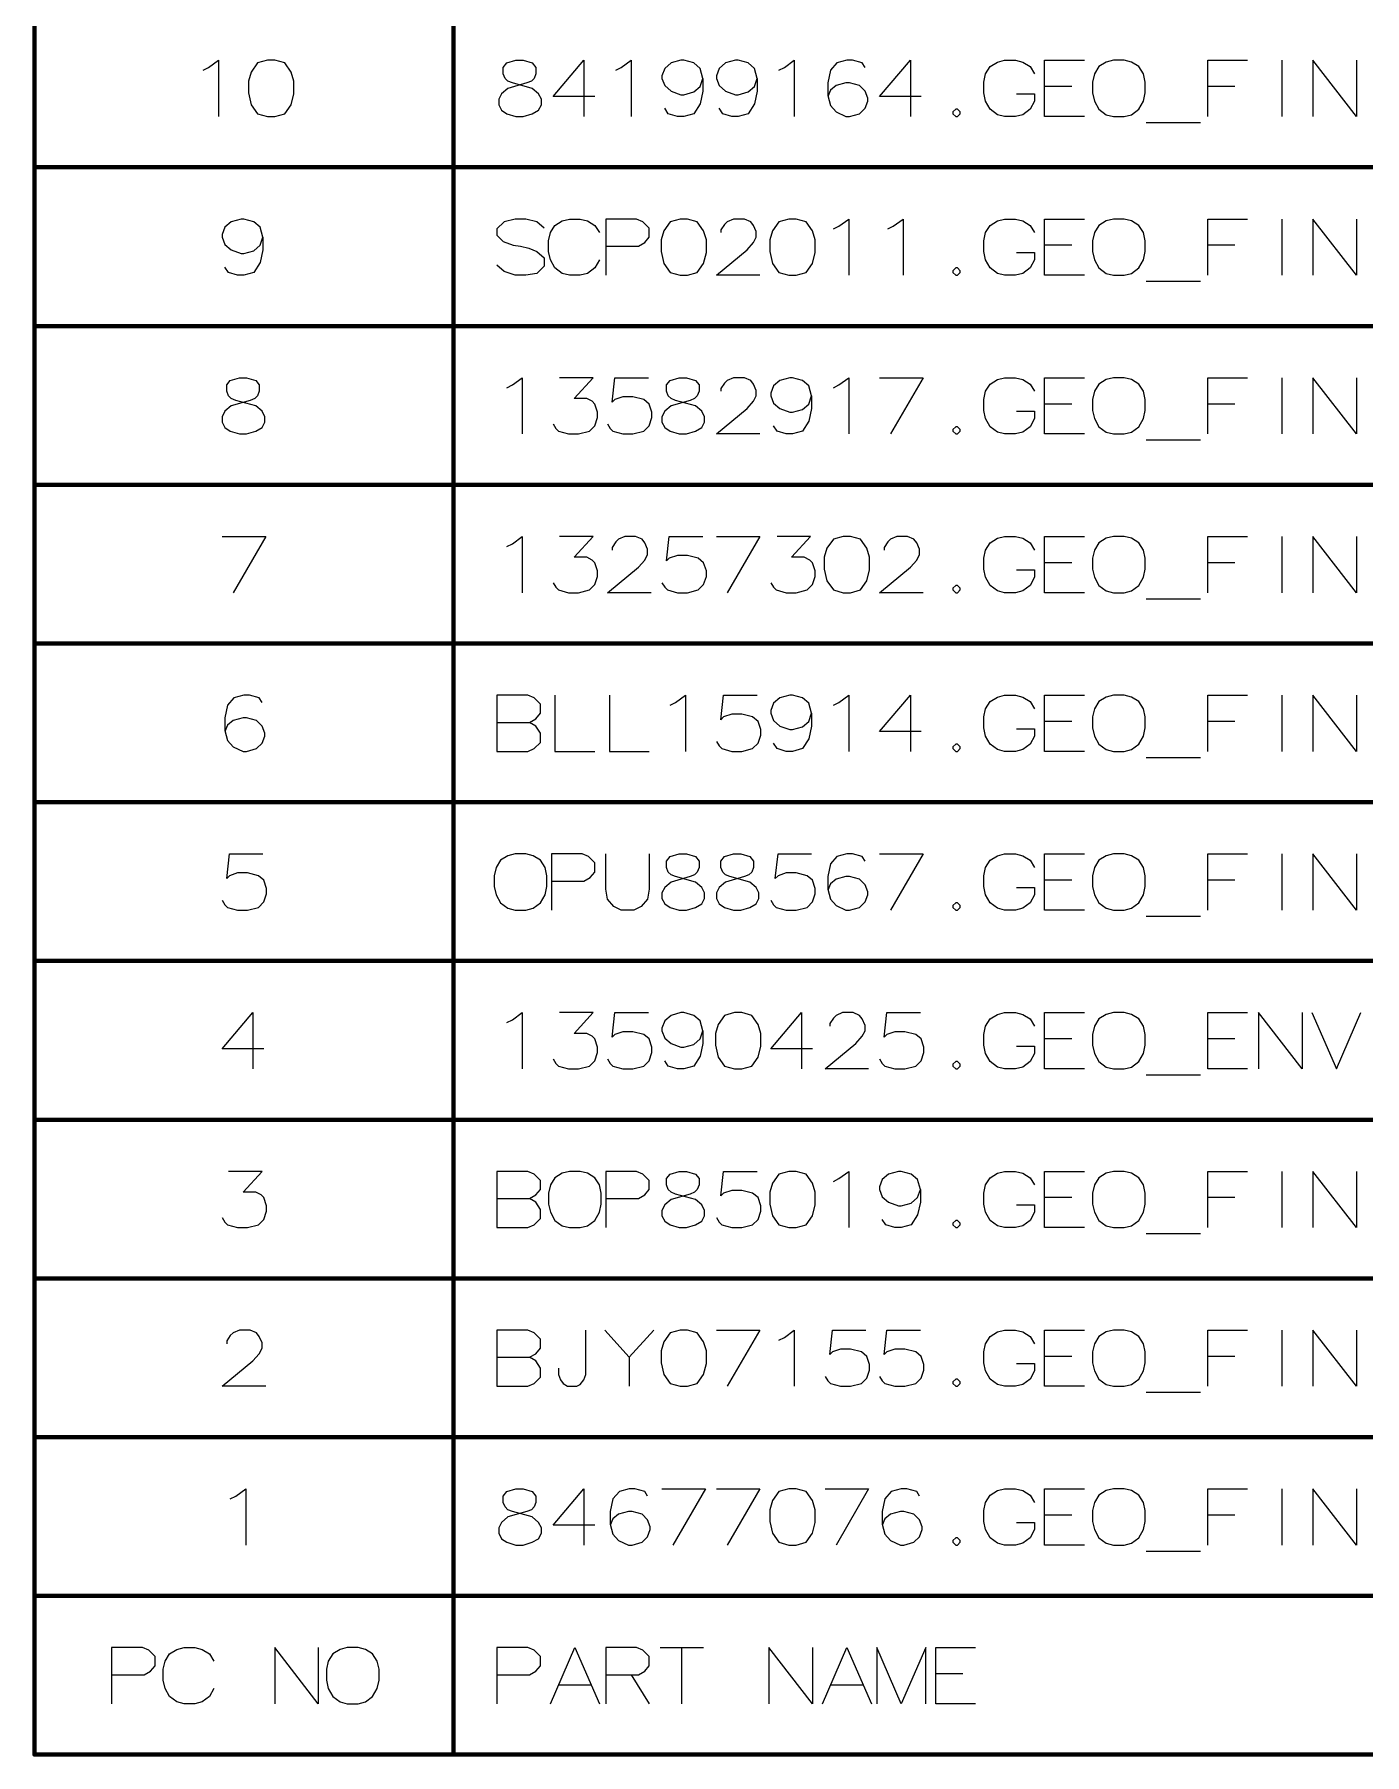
# Model space of a CAD drawing. Header units: millimetres. Extents: x 0 to 174, y 0 to 33.
# Drawn here: x 70.246 to 73.6, y 15.927 to 20.265 of the extents above; entities that cross this region are included whole.
import ezdxf

# ---------------------------------------------------------------- set-up
doc = ezdxf.new("R2010")
doc.units = ezdxf.units.MM
doc.layers.add('PDF2_형상', color=157, linetype='Continuous', true_color=0x405f80)

msp = doc.modelspace()

# ---------------------------------------------------------------- linework, layer by layer
at = {"layer": 'PDF2_형상', "color": 165, "lineweight": 70, "true_color": 0x5267a5}
for points in [[(98.9892, 21.5307), (98.9892, 21.1304), (85.7838, 21.1304), (85.7838, 20.7301), (83.901, 20.7301), (83.901, 20.33), (75.611, 20.33), (75.611, 19.9297), (75.611, 19.5294), (71.3026, 19.5294), (71.3026, 19.1293), (75.611, 19.1293), (75.611, 19.5294), (83.901, 19.5294), (83.901, 19.9297), (83.901, 20.33), (85.7838, 20.33), (85.7838, 20.7301), (98.9892, 20.7301), (98.9892, 21.1304)], [(83.901, 19.9297), (75.611, 19.9297), (71.3026, 19.9297), (71.3026, 20.33), (75.611, 20.33), (75.611, 20.7301), (83.901, 20.7301)], [(70.2461, 20.33), (70.2461, 19.9297), (71.3026, 19.9297), (71.3026, 19.5294), (70.2461, 19.5294), (70.2461, 19.9297)], [(98.9892, 19.9297), (98.9892, 19.5294), (85.7838, 19.5294), (85.7838, 19.1293), (83.901, 19.1293), (83.901, 18.729), (75.611, 18.729), (75.611, 18.3288), (75.611, 17.9286), (71.3026, 17.9286), (71.3026, 17.5283), (75.611, 17.5283), (75.611, 17.9286), (83.901, 17.9286), (83.901, 18.3288), (83.901, 18.729), (85.7838, 18.729), (85.7838, 19.1293), (98.9892, 19.1293), (98.9892, 19.5294)], [(70.2461, 19.5294), (70.2461, 19.1293), (71.3026, 19.1293), (71.3026, 18.729), (70.2461, 18.729), (70.2461, 19.1293)], [(83.901, 18.3288), (75.611, 18.3288), (71.3026, 18.3288), (71.3026, 18.729), (75.611, 18.729), (75.611, 19.1293), (83.901, 19.1293)], [(70.2461, 18.729), (70.2461, 18.3288), (71.3026, 18.3288), (71.3026, 17.9286), (70.2461, 17.9286), (70.2461, 18.3288)], [(70.2461, 17.9286), (70.2461, 17.5283), (71.3026, 17.5283), (71.3026, 17.1281), (70.2461, 17.1281), (70.2461, 17.5283)], [(83.901, 16.7279), (75.611, 16.7279), (71.3026, 16.7279), (71.3026, 17.1281), (75.611, 17.1281), (75.611, 17.5283), (83.901, 17.5283)], [(71.3026, 15.9274), (75.611, 15.9274), (75.611, 16.3276), (71.3026, 16.3276), (71.3026, 16.7279), (70.2461, 16.7279), (70.2461, 17.1281)], [(70.2461, 16.7279), (70.2461, 16.3276), (71.3026, 16.3276), (75.611, 16.3276), (83.901, 16.3276), (85.7838, 16.3276), (98.9892, 16.3276), (98.9892, 16.7279)]]:
    msp.add_lwpolyline(points, dxfattribs=at)
at = {"layer": 'PDF2_형상', "color": 18, "lineweight": 13, "true_color": 0x260000}
for points in [[(70.6715, 20.1744), (70.6853, 20.1813), (70.7104, 20.1996), (70.7104, 20.0578)], [(71.6593, 20.1082), (71.5542, 20.1082), (71.6318, 20.1996), (71.6318, 20.131), (71.6318, 20.0578)], [(71.7118, 20.1744), (71.7256, 20.1813), (71.7507, 20.1996), (71.7507, 20.0578)], [(71.9312, 20.1539), (71.9244, 20.179), (71.9085, 20.1928), (71.8833, 20.1996), (71.8764, 20.1996), (71.8513, 20.1928), (71.8353, 20.179), (71.8285, 20.1607), (71.8285, 20.1539), (71.8353, 20.1356), (71.8513, 20.1218), (71.8764, 20.1126), (71.8833, 20.1126), (71.9085, 20.1196), (71.9244, 20.1333), (71.9312, 20.1539), (71.9312, 20.1218), (71.9244, 20.0899), (71.9085, 20.0647), (71.8833, 20.0578), (71.8674, 20.0578), (71.8444, 20.0647), (71.8353, 20.0785)], [(72.0685, 20.1539), (72.0617, 20.179), (72.0456, 20.1928), (72.0204, 20.1996), (72.0136, 20.1996), (71.9885, 20.1928), (71.9725, 20.179), (71.9656, 20.1607), (71.9656, 20.1539), (71.9725, 20.1356), (71.9885, 20.1218), (72.0136, 20.1126), (72.0204, 20.1126), (72.0456, 20.1196), (72.0617, 20.1333), (72.0685, 20.1539), (72.0685, 20.1218), (72.0617, 20.0899), (72.0456, 20.0647), (72.0204, 20.0578), (72.0044, 20.0578), (71.9817, 20.0647), (71.9725, 20.0785)], [(72.1233, 20.1744), (72.1371, 20.1813), (72.1622, 20.1996), (72.1622, 20.0578)], [(72.3406, 20.1813), (72.3336, 20.1928), (72.3085, 20.1996), (72.2947, 20.1996), (72.2696, 20.1928), (72.2536, 20.1744), (72.2468, 20.1424), (72.2468, 20.1104), (72.2536, 20.0853), (72.2674, 20.0693), (72.2925, 20.0578), (72.3017, 20.0578), (72.3268, 20.0647), (72.3406, 20.0785), (72.3474, 20.0967), (72.3474, 20.1036), (72.3406, 20.1218), (72.3268, 20.1356), (72.3017, 20.1424), (72.2925, 20.1424), (72.2674, 20.1356), (72.2536, 20.1242), (72.2468, 20.1082)], [(72.4822, 20.1082), (72.3771, 20.1082), (72.4549, 20.1996), (72.4549, 20.131), (72.4549, 20.0578)], [(72.7222, 20.115), (72.7681, 20.115), (72.7681, 20.0967), (72.7565, 20.0761), (72.7383, 20.0624), (72.72, 20.0578), (72.6925, 20.0578), (72.6743, 20.0624), (72.656, 20.0761), (72.6446, 20.0967), (72.64, 20.1172), (72.64, 20.1447), (72.6446, 20.1653), (72.656, 20.1836), (72.6743, 20.195), (72.6925, 20.1996), (72.72, 20.1996), (72.7383, 20.195), (72.7565, 20.1836), (72.7681, 20.1653)], [(72.8938, 20.0578), (72.7932, 20.0578), (72.7932, 20.1996), (72.8938, 20.1996)], [(73.2046, 20.0578), (73.2046, 20.1996), (73.3051, 20.1996)], [(73.3921, 20.0578), (73.3921, 20.1996)], [(73.5796, 20.1996), (73.5796, 20.0578), (73.4699, 20.1996), (73.4699, 20.0578)], [(72.8617, 20.1333), (72.7932, 20.1333)], [(73.2732, 20.1333), (73.2046, 20.1333)], [(73.1864, 20.0418), (73.0492, 20.0418)], [(70.8224, 19.7536), (70.8156, 19.7787), (70.7996, 19.7925), (70.7743, 19.7993), (70.7675, 19.7993), (70.7424, 19.7925), (70.7264, 19.7787), (70.7194, 19.7604), (70.7194, 19.7536), (70.7264, 19.7353), (70.7424, 19.7217), (70.7675, 19.7125), (70.7743, 19.7125), (70.7996, 19.7193), (70.8156, 19.7331), (70.8224, 19.7536), (70.8224, 19.7217), (70.8156, 19.6896), (70.7996, 19.6644), (70.7743, 19.6576), (70.7583, 19.6576), (70.7356, 19.6644), (70.7264, 19.6782)], [(71.5312, 19.7765), (71.5129, 19.7925), (71.4856, 19.7993), (71.4581, 19.7993), (71.4307, 19.7925), (71.4124, 19.7742), (71.4124, 19.7582), (71.4283, 19.7422), (71.4535, 19.7331), (71.4718, 19.7307), (71.4924, 19.7261), (71.5129, 19.7171), (71.5312, 19.701), (71.5312, 19.6804), (71.5129, 19.6622), (71.4856, 19.6576), (71.4581, 19.6576), (71.4307, 19.6668), (71.4124, 19.6828)], [(71.6707, 19.6965), (71.6593, 19.6758), (71.641, 19.6622), (71.6226, 19.6576), (71.5953, 19.6576), (71.5769, 19.6622), (71.5587, 19.6758), (71.5472, 19.6965), (71.5426, 19.7171), (71.5426, 19.7444), (71.5472, 19.765), (71.5587, 19.7833), (71.5769, 19.7947), (71.5953, 19.7993), (71.6226, 19.7993), (71.641, 19.7947), (71.6593, 19.7833), (71.6707, 19.765)], [(71.6867, 19.7307), (71.769, 19.7307), (71.785, 19.7399), (71.7964, 19.7536), (71.7964, 19.7765), (71.7804, 19.7925), (71.7644, 19.7993), (71.6867, 19.7993), (71.6867, 19.6576)], [(72.0753, 19.6576), (71.9656, 19.6576), (72.0433, 19.7217), (72.0593, 19.7399), (72.0663, 19.7536), (72.0663, 19.7674), (72.0593, 19.7833), (72.0525, 19.7925), (72.0365, 19.7993), (72.009, 19.7993), (71.9931, 19.7925), (71.9861, 19.7856), (71.9771, 19.7719), (71.9771, 19.765)], [(72.2606, 19.7742), (72.2742, 19.7811), (72.2993, 19.7993), (72.2993, 19.6576)], [(72.3976, 19.7742), (72.4114, 19.7811), (72.4365, 19.7993), (72.4365, 19.6576)], [(72.7222, 19.7147), (72.7681, 19.7147), (72.7681, 19.6965), (72.7565, 19.6758), (72.7383, 19.6622), (72.72, 19.6576), (72.6925, 19.6576), (72.6743, 19.6622), (72.656, 19.6758), (72.6446, 19.6965), (72.64, 19.7171), (72.64, 19.7444), (72.6446, 19.765), (72.656, 19.7833), (72.6743, 19.7947), (72.6925, 19.7993), (72.72, 19.7993), (72.7383, 19.7947), (72.7565, 19.7833), (72.7681, 19.765)], [(72.8938, 19.6576), (72.7932, 19.6576), (72.7932, 19.7993), (72.8938, 19.7993)], [(73.2046, 19.6576), (73.2046, 19.7993), (73.3051, 19.7993)], [(73.3921, 19.6576), (73.3921, 19.7993)], [(73.5796, 19.7993), (73.5796, 19.6576), (73.4699, 19.7993), (73.4699, 19.6576)], [(72.8617, 19.7331), (72.7932, 19.7331)], [(73.2732, 19.7331), (73.2046, 19.7331)], [(73.1864, 19.6415), (73.0492, 19.6415)], [(71.4375, 19.3739), (71.4513, 19.3808), (71.4764, 19.399), (71.4764, 19.2574)], [(71.5542, 19.2825), (71.561, 19.2711), (71.5678, 19.2642), (71.5929, 19.2574), (71.6181, 19.2574), (71.6456, 19.2642), (71.6593, 19.2779), (71.6661, 19.2985), (71.6661, 19.3122), (71.6593, 19.3328), (71.6524, 19.3397), (71.6388, 19.3465), (71.6067, 19.3465), (71.6547, 19.399), (71.5701, 19.399)], [(71.6913, 19.2825), (71.6982, 19.2711), (71.705, 19.2642), (71.7301, 19.2574), (71.7553, 19.2574), (71.7828, 19.2642), (71.7964, 19.2779), (71.8033, 19.2985), (71.8033, 19.3122), (71.7964, 19.3328), (71.7828, 19.3442), (71.7553, 19.3511), (71.7301, 19.3511), (71.7096, 19.3442), (71.7026, 19.3374), (71.7096, 19.399), (71.7942, 19.399)], [(72.0753, 19.2574), (71.9656, 19.2574), (72.0433, 19.3214), (72.0593, 19.3397), (72.0663, 19.3533), (72.0663, 19.3671), (72.0593, 19.3831), (72.0525, 19.3922), (72.0365, 19.399), (72.009, 19.399), (71.9931, 19.3922), (71.9861, 19.3854), (71.9771, 19.3717), (71.9771, 19.3649)], [(72.2057, 19.3533), (72.1988, 19.3785), (72.1828, 19.3922), (72.1576, 19.399), (72.1507, 19.399), (72.1256, 19.3922), (72.1096, 19.3785), (72.1028, 19.3603), (72.1028, 19.3533), (72.1096, 19.3351), (72.1256, 19.3214), (72.1507, 19.3122), (72.1576, 19.3122), (72.1828, 19.319), (72.1988, 19.3328), (72.2057, 19.3533), (72.2057, 19.3214), (72.1988, 19.2893), (72.1828, 19.2642), (72.1576, 19.2574), (72.1417, 19.2574), (72.1187, 19.2642), (72.1096, 19.2779)], [(72.2606, 19.3739), (72.2742, 19.3808), (72.2993, 19.399), (72.2993, 19.2574)], [(72.3771, 19.399), (72.4868, 19.399), (72.4044, 19.2574)], [(72.7222, 19.3144), (72.7681, 19.3144), (72.7681, 19.2962), (72.7565, 19.2757), (72.7383, 19.2619), (72.72, 19.2574), (72.6925, 19.2574), (72.6743, 19.2619), (72.656, 19.2757), (72.6446, 19.2962), (72.64, 19.3168), (72.64, 19.3442), (72.6446, 19.3649), (72.656, 19.3831), (72.6743, 19.3946), (72.6925, 19.399), (72.72, 19.399), (72.7383, 19.3946), (72.7565, 19.3831), (72.7681, 19.3649)], [(72.8938, 19.2574), (72.7932, 19.2574), (72.7932, 19.399), (72.8938, 19.399)], [(73.2046, 19.2574), (73.2046, 19.399), (73.3051, 19.399)], [(73.3921, 19.2574), (73.3921, 19.399)], [(73.5796, 19.399), (73.5796, 19.2574), (73.4699, 19.399), (73.4699, 19.2574)], [(72.8617, 19.3328), (72.7932, 19.3328)], [(73.2732, 19.3328), (73.2046, 19.3328)], [(73.1864, 19.2414), (73.0492, 19.2414)], [(70.7194, 18.9989), (70.8293, 18.9989), (70.7469, 18.8571)], [(71.4375, 18.9737), (71.4513, 18.9806), (71.4764, 18.9989), (71.4764, 18.8571)], [(71.5542, 18.8822), (71.561, 18.8708), (71.5678, 18.864), (71.5929, 18.8571), (71.6181, 18.8571), (71.6456, 18.864), (71.6593, 18.8776), (71.6661, 18.8983), (71.6661, 18.9119), (71.6593, 18.9325), (71.6524, 18.9394), (71.6388, 18.9463), (71.6067, 18.9463), (71.6547, 18.9989), (71.5701, 18.9989)], [(71.801, 18.8571), (71.6913, 18.8571), (71.769, 18.9211), (71.785, 18.9394), (71.7918, 18.9532), (71.7918, 18.9668), (71.785, 18.9829), (71.7782, 18.9919), (71.7621, 18.9989), (71.7347, 18.9989), (71.7188, 18.9919), (71.7118, 18.9851), (71.7026, 18.9714), (71.7026, 18.9646)], [(71.8285, 18.8822), (71.8353, 18.8708), (71.8422, 18.864), (71.8674, 18.8571), (71.8925, 18.8571), (71.9199, 18.864), (71.9336, 18.8776), (71.9404, 18.8983), (71.9404, 18.9119), (71.9336, 18.9325), (71.9199, 18.944), (71.8925, 18.9508), (71.8674, 18.9508), (71.8467, 18.944), (71.8399, 18.9371), (71.8467, 18.9989), (71.9312, 18.9989)], [(71.9656, 18.9989), (72.0753, 18.9989), (71.9931, 18.8571)], [(72.1028, 18.8822), (72.1096, 18.8708), (72.1165, 18.864), (72.1417, 18.8571), (72.1668, 18.8571), (72.1942, 18.864), (72.2079, 18.8776), (72.2147, 18.8983), (72.2147, 18.9119), (72.2079, 18.9325), (72.2011, 18.9394), (72.1874, 18.9463), (72.1553, 18.9463), (72.2033, 18.9989), (72.1187, 18.9989)], [(72.4868, 18.8571), (72.3771, 18.8571), (72.4549, 18.9211), (72.4708, 18.9394), (72.4776, 18.9532), (72.4776, 18.9668), (72.4708, 18.9829), (72.4639, 18.9919), (72.4479, 18.9989), (72.4206, 18.9989), (72.4044, 18.9919), (72.3976, 18.9851), (72.3885, 18.9714), (72.3885, 18.9646)], [(72.7222, 18.9143), (72.7681, 18.9143), (72.7681, 18.896), (72.7565, 18.8754), (72.7383, 18.8617), (72.72, 18.8571), (72.6925, 18.8571), (72.6743, 18.8617), (72.656, 18.8754), (72.6446, 18.896), (72.64, 18.9165), (72.64, 18.944), (72.6446, 18.9646), (72.656, 18.9829), (72.6743, 18.9943), (72.6925, 18.9989), (72.72, 18.9989), (72.7383, 18.9943), (72.7565, 18.9829), (72.7681, 18.9646)], [(72.8938, 18.8571), (72.7932, 18.8571), (72.7932, 18.9989), (72.8938, 18.9989)], [(73.2046, 18.8571), (73.2046, 18.9989), (73.3051, 18.9989)], [(73.3921, 18.8571), (73.3921, 18.9989)], [(73.5796, 18.9989), (73.5796, 18.8571), (73.4699, 18.9989), (73.4699, 18.8571)], [(72.8617, 18.9325), (72.7932, 18.9325)], [(73.2732, 18.9325), (73.2046, 18.9325)], [(73.1864, 18.8411), (73.0492, 18.8411)], [(70.8201, 18.5803), (70.8132, 18.5918), (70.7881, 18.5986), (70.7743, 18.5986), (70.7492, 18.5918), (70.7332, 18.5735), (70.7264, 18.5415), (70.7264, 18.5094), (70.7332, 18.4843), (70.7469, 18.4683), (70.7721, 18.4569), (70.7812, 18.4569), (70.8064, 18.4638), (70.8201, 18.4775), (70.8269, 18.4957), (70.8269, 18.5026), (70.8201, 18.5208), (70.8064, 18.5346), (70.7812, 18.5415), (70.7721, 18.5415), (70.7469, 18.5346), (70.7332, 18.5232), (70.7264, 18.5072)], [(71.5587, 18.5986), (71.5587, 18.4569), (71.6593, 18.4569)], [(71.6958, 18.5986), (71.6958, 18.4569), (71.7964, 18.4569)], [(71.849, 18.5735), (71.8628, 18.5803), (71.8879, 18.5986), (71.8879, 18.4569)], [(71.9656, 18.4821), (71.9725, 18.4706), (71.9793, 18.4638), (72.0044, 18.4569), (72.0296, 18.4569), (72.0571, 18.4638), (72.0707, 18.4775), (72.0776, 18.4981), (72.0776, 18.5118), (72.0707, 18.5324), (72.0571, 18.5438), (72.0296, 18.5506), (72.0044, 18.5506), (71.9839, 18.5438), (71.9771, 18.5369), (71.9839, 18.5986), (72.0685, 18.5986)], [(72.2057, 18.5529), (72.1988, 18.5781), (72.1828, 18.5918), (72.1576, 18.5986), (72.1507, 18.5986), (72.1256, 18.5918), (72.1096, 18.5781), (72.1028, 18.5597), (72.1028, 18.5529), (72.1096, 18.5346), (72.1256, 18.5208), (72.1507, 18.5118), (72.1576, 18.5118), (72.1828, 18.5186), (72.1988, 18.5324), (72.2057, 18.5529), (72.2057, 18.5208), (72.1988, 18.4889), (72.1828, 18.4638), (72.1576, 18.4569), (72.1417, 18.4569), (72.1187, 18.4638), (72.1096, 18.4775)], [(72.2606, 18.5735), (72.2742, 18.5803), (72.2993, 18.5986), (72.2993, 18.4569)], [(72.4822, 18.5072), (72.3771, 18.5072), (72.4549, 18.5986), (72.4549, 18.53), (72.4549, 18.4569)], [(72.7222, 18.514), (72.7681, 18.514), (72.7681, 18.4957), (72.7565, 18.4751), (72.7383, 18.4615), (72.72, 18.4569), (72.6925, 18.4569), (72.6743, 18.4615), (72.656, 18.4751), (72.6446, 18.4957), (72.64, 18.5164), (72.64, 18.5438), (72.6446, 18.5643), (72.656, 18.5826), (72.6743, 18.594), (72.6925, 18.5986), (72.72, 18.5986), (72.7383, 18.594), (72.7565, 18.5826), (72.7681, 18.5643)], [(72.8938, 18.4569), (72.7932, 18.4569), (72.7932, 18.5986), (72.8938, 18.5986)], [(73.2046, 18.4569), (73.2046, 18.5986), (73.3051, 18.5986)], [(73.3921, 18.4569), (73.3921, 18.5986)], [(73.5796, 18.5986), (73.5796, 18.4569), (73.4699, 18.5986), (73.4699, 18.4569)], [(71.4124, 18.53), (71.4947, 18.53)], [(72.8617, 18.5324), (72.7932, 18.5324)], [(73.2732, 18.5324), (73.2046, 18.5324)], [(73.1864, 18.4408), (73.0492, 18.4408)], [(70.7194, 18.0818), (70.7264, 18.0704), (70.7332, 18.0635), (70.7583, 18.0567), (70.7835, 18.0567), (70.811, 18.0635), (70.8247, 18.0772), (70.8315, 18.0978), (70.8315, 18.1115), (70.8247, 18.1321), (70.811, 18.1435), (70.7835, 18.1504), (70.7583, 18.1504), (70.7378, 18.1435), (70.731, 18.1367), (70.7378, 18.1983), (70.8224, 18.1983)], [(71.5496, 18.1299), (71.6318, 18.1299), (71.6478, 18.139), (71.6593, 18.1526), (71.6593, 18.1756), (71.6433, 18.1915), (71.6272, 18.1983), (71.5496, 18.1983), (71.5496, 18.0567)], [(71.7964, 18.1983), (71.7964, 18.1093), (71.7918, 18.084), (71.7758, 18.0658), (71.7575, 18.0567), (71.7256, 18.0567), (71.7072, 18.0658), (71.6913, 18.084), (71.6867, 18.1093), (71.6867, 18.1983)], [(72.1028, 18.0818), (72.1096, 18.0704), (72.1165, 18.0635), (72.1417, 18.0567), (72.1668, 18.0567), (72.1942, 18.0635), (72.2079, 18.0772), (72.2147, 18.0978), (72.2147, 18.1115), (72.2079, 18.1321), (72.1942, 18.1435), (72.1668, 18.1504), (72.1417, 18.1504), (72.1211, 18.1435), (72.1142, 18.1367), (72.1211, 18.1983), (72.2057, 18.1983)], [(72.3406, 18.1801), (72.3336, 18.1915), (72.3085, 18.1983), (72.2947, 18.1983), (72.2696, 18.1915), (72.2536, 18.1732), (72.2468, 18.1413), (72.2468, 18.1093), (72.2536, 18.084), (72.2674, 18.0681), (72.2925, 18.0567), (72.3017, 18.0567), (72.3268, 18.0635), (72.3406, 18.0772), (72.3474, 18.0956), (72.3474, 18.1024), (72.3406, 18.1207), (72.3268, 18.1344), (72.3017, 18.1413), (72.2925, 18.1413), (72.2674, 18.1344), (72.2536, 18.1229), (72.2468, 18.1069)], [(72.3771, 18.1983), (72.4868, 18.1983), (72.4044, 18.0567)], [(72.7222, 18.1137), (72.7681, 18.1137), (72.7681, 18.0956), (72.7565, 18.075), (72.7383, 18.0613), (72.72, 18.0567), (72.6925, 18.0567), (72.6743, 18.0613), (72.656, 18.075), (72.6446, 18.0956), (72.64, 18.1161), (72.64, 18.1435), (72.6446, 18.1642), (72.656, 18.1824), (72.6743, 18.1939), (72.6925, 18.1983), (72.72, 18.1983), (72.7383, 18.1939), (72.7565, 18.1824), (72.7681, 18.1642)], [(72.8938, 18.0567), (72.7932, 18.0567), (72.7932, 18.1983), (72.8938, 18.1983)], [(73.2046, 18.0567), (73.2046, 18.1983), (73.3051, 18.1983)], [(73.3921, 18.0567), (73.3921, 18.1983)], [(73.5796, 18.1983), (73.5796, 18.0567), (73.4699, 18.1983), (73.4699, 18.0567)], [(72.8617, 18.1321), (72.7932, 18.1321)], [(73.2732, 18.1321), (73.2046, 18.1321)], [(73.1864, 18.0407), (73.0492, 18.0407)], [(70.8247, 17.7067), (70.7194, 17.7067), (70.7972, 17.7982), (70.7972, 17.7296), (70.7972, 17.6564)], [(71.4375, 17.7731), (71.4513, 17.7799), (71.4764, 17.7982), (71.4764, 17.6564)], [(71.5542, 17.6815), (71.561, 17.6701), (71.5678, 17.6633), (71.5929, 17.6564), (71.6181, 17.6564), (71.6456, 17.6633), (71.6593, 17.6769), (71.6661, 17.6976), (71.6661, 17.7112), (71.6593, 17.7318), (71.6524, 17.7387), (71.6388, 17.7456), (71.6067, 17.7456), (71.6547, 17.7982), (71.5701, 17.7982)], [(71.6913, 17.6815), (71.6982, 17.6701), (71.705, 17.6633), (71.7301, 17.6564), (71.7553, 17.6564), (71.7828, 17.6633), (71.7964, 17.6769), (71.8033, 17.6976), (71.8033, 17.7112), (71.7964, 17.7318), (71.7828, 17.7433), (71.7553, 17.7501), (71.7301, 17.7501), (71.7096, 17.7433), (71.7026, 17.7364), (71.7096, 17.7982), (71.7942, 17.7982)], [(71.9312, 17.7525), (71.9244, 17.7776), (71.9085, 17.7912), (71.8833, 17.7982), (71.8764, 17.7982), (71.8513, 17.7912), (71.8353, 17.7776), (71.8285, 17.7593), (71.8285, 17.7525), (71.8353, 17.7342), (71.8513, 17.7204), (71.8764, 17.7112), (71.8833, 17.7112), (71.9085, 17.7182), (71.9244, 17.7318), (71.9312, 17.7525), (71.9312, 17.7204), (71.9244, 17.6885), (71.9085, 17.6633), (71.8833, 17.6564), (71.8674, 17.6564), (71.8444, 17.6633), (71.8353, 17.6769)], [(72.2079, 17.7067), (72.1028, 17.7067), (72.1806, 17.7982), (72.1806, 17.7296), (72.1806, 17.6564)], [(72.3496, 17.6564), (72.2399, 17.6564), (72.3176, 17.7204), (72.3336, 17.7387), (72.3406, 17.7525), (72.3406, 17.7661), (72.3336, 17.7822), (72.3268, 17.7912), (72.3108, 17.7982), (72.2833, 17.7982), (72.2674, 17.7912), (72.2606, 17.7844), (72.2514, 17.7707), (72.2514, 17.7639)], [(72.3771, 17.6815), (72.3839, 17.6701), (72.3908, 17.6633), (72.416, 17.6564), (72.4411, 17.6564), (72.4685, 17.6633), (72.4822, 17.6769), (72.489, 17.6976), (72.489, 17.7112), (72.4822, 17.7318), (72.4685, 17.7433), (72.4411, 17.7501), (72.416, 17.7501), (72.3954, 17.7433), (72.3885, 17.7364), (72.3954, 17.7982), (72.48, 17.7982)], [(72.7222, 17.7136), (72.7681, 17.7136), (72.7681, 17.6953), (72.7565, 17.6747), (72.7383, 17.661), (72.72, 17.6564), (72.6925, 17.6564), (72.6743, 17.661), (72.656, 17.6747), (72.6446, 17.6953), (72.64, 17.7158), (72.64, 17.7433), (72.6446, 17.7639), (72.656, 17.7822), (72.6743, 17.7936), (72.6925, 17.7982), (72.72, 17.7982), (72.7383, 17.7936), (72.7565, 17.7822), (72.7681, 17.7639)], [(72.8938, 17.6564), (72.7932, 17.6564), (72.7932, 17.7982), (72.8938, 17.7982)], [(73.3051, 17.6564), (73.2046, 17.6564), (73.2046, 17.7982), (73.3051, 17.7982)], [(73.4424, 17.7982), (73.4424, 17.6564), (73.3326, 17.7982), (73.3326, 17.6564)], [(73.4675, 17.7982), (73.5292, 17.6564), (73.591, 17.7982)], [(72.8617, 17.7318), (72.7932, 17.7318)], [(73.2732, 17.7318), (73.2046, 17.7318)], [(73.1864, 17.6404), (73.0492, 17.6404)], [(70.7194, 17.2814), (70.7264, 17.2699), (70.7332, 17.2631), (70.7583, 17.2562), (70.7835, 17.2562), (70.811, 17.2631), (70.8247, 17.2768), (70.8315, 17.2974), (70.8315, 17.3111), (70.8247, 17.3317), (70.8178, 17.3385), (70.8042, 17.3453), (70.7721, 17.3453), (70.8201, 17.3979), (70.7356, 17.3979)], [(71.6867, 17.3293), (71.769, 17.3293), (71.785, 17.3385), (71.7964, 17.3522), (71.7964, 17.375), (71.7804, 17.3911), (71.7644, 17.3979), (71.6867, 17.3979), (71.6867, 17.2562)], [(71.9656, 17.2814), (71.9725, 17.2699), (71.9793, 17.2631), (72.0044, 17.2562), (72.0296, 17.2562), (72.0571, 17.2631), (72.0707, 17.2768), (72.0776, 17.2974), (72.0776, 17.3111), (72.0707, 17.3317), (72.0571, 17.3431), (72.0296, 17.3499), (72.0044, 17.3499), (71.9839, 17.3431), (71.9771, 17.3362), (71.9839, 17.3979), (72.0685, 17.3979)], [(72.2606, 17.3728), (72.2742, 17.3796), (72.2993, 17.3979), (72.2993, 17.2562)], [(72.48, 17.3522), (72.4731, 17.3774), (72.4571, 17.3911), (72.4319, 17.3979), (72.4251, 17.3979), (72.4, 17.3911), (72.3839, 17.3774), (72.3771, 17.359), (72.3771, 17.3522), (72.3839, 17.3339), (72.4, 17.3201), (72.4251, 17.3111), (72.4319, 17.3111), (72.4571, 17.3179), (72.4731, 17.3317), (72.48, 17.3522), (72.48, 17.3201), (72.4731, 17.2882), (72.4571, 17.2631), (72.4319, 17.2562), (72.416, 17.2562), (72.3931, 17.2631), (72.3839, 17.2768)], [(72.7222, 17.3133), (72.7681, 17.3133), (72.7681, 17.295), (72.7565, 17.2744), (72.7383, 17.2607), (72.72, 17.2562), (72.6925, 17.2562), (72.6743, 17.2607), (72.656, 17.2744), (72.6446, 17.295), (72.64, 17.3156), (72.64, 17.3431), (72.6446, 17.3636), (72.656, 17.3819), (72.6743, 17.3933), (72.6925, 17.3979), (72.72, 17.3979), (72.7383, 17.3933), (72.7565, 17.3819), (72.7681, 17.3636)], [(72.8938, 17.2562), (72.7932, 17.2562), (72.7932, 17.3979), (72.8938, 17.3979)], [(73.2046, 17.2562), (73.2046, 17.3979), (73.3051, 17.3979)], [(73.3921, 17.2562), (73.3921, 17.3979)], [(73.5796, 17.3979), (73.5796, 17.2562), (73.4699, 17.3979), (73.4699, 17.2562)], [(71.4124, 17.3293), (71.4947, 17.3293)], [(72.8617, 17.3317), (72.7932, 17.3317)], [(73.2732, 17.3317), (73.2046, 17.3317)], [(73.1864, 17.2401), (73.0492, 17.2401)], [(70.8293, 16.856), (70.7194, 16.856), (70.7972, 16.92), (70.8132, 16.9382), (70.8201, 16.9519), (70.8201, 16.9657), (70.8132, 16.9817), (70.8064, 16.9908), (70.7904, 16.9976), (70.7629, 16.9976), (70.7469, 16.9908), (70.7401, 16.984), (70.731, 16.9703), (70.731, 16.9633)], [(71.5678, 16.9017), (71.5678, 16.8857), (71.5724, 16.8719), (71.5793, 16.8628), (71.5907, 16.856), (71.6136, 16.856), (71.6226, 16.8606), (71.6318, 16.8719), (71.6364, 16.8857), (71.6364, 16.9976)], [(71.6844, 16.9976), (71.7461, 16.9292), (71.8079, 16.9976)], [(71.9656, 16.9976), (72.0753, 16.9976), (71.9931, 16.856)], [(72.1233, 16.9725), (72.1371, 16.9794), (72.1622, 16.9976), (72.1622, 16.856)], [(72.2399, 16.8811), (72.2468, 16.8697), (72.2536, 16.8628), (72.2787, 16.856), (72.3039, 16.856), (72.3314, 16.8628), (72.3451, 16.8765), (72.3519, 16.8971), (72.3519, 16.9108), (72.3451, 16.9314), (72.3314, 16.9428), (72.3039, 16.9497), (72.2787, 16.9497), (72.2582, 16.9428), (72.2514, 16.936), (72.2582, 16.9976), (72.3428, 16.9976)], [(72.3771, 16.8811), (72.3839, 16.8697), (72.3908, 16.8628), (72.416, 16.856), (72.4411, 16.856), (72.4685, 16.8628), (72.4822, 16.8765), (72.489, 16.8971), (72.489, 16.9108), (72.4822, 16.9314), (72.4685, 16.9428), (72.4411, 16.9497), (72.416, 16.9497), (72.3954, 16.9428), (72.3885, 16.936), (72.3954, 16.9976), (72.48, 16.9976)], [(72.7222, 16.9131), (72.7681, 16.9131), (72.7681, 16.8949), (72.7565, 16.8743), (72.7383, 16.8606), (72.72, 16.856), (72.6925, 16.856), (72.6743, 16.8606), (72.656, 16.8743), (72.6446, 16.8949), (72.64, 16.9154), (72.64, 16.9428), (72.6446, 16.9633), (72.656, 16.9817), (72.6743, 16.9931), (72.6925, 16.9976), (72.72, 16.9976), (72.7383, 16.9931), (72.7565, 16.9817), (72.7681, 16.9633)], [(72.8938, 16.856), (72.7932, 16.856), (72.7932, 16.9976), (72.8938, 16.9976)], [(73.2046, 16.856), (73.2046, 16.9976), (73.3051, 16.9976)], [(73.3921, 16.856), (73.3921, 16.9976)], [(73.5796, 16.9976), (73.5796, 16.856), (73.4699, 16.9976), (73.4699, 16.856)], [(71.4124, 16.9292), (71.4947, 16.9292)], [(71.7461, 16.9292), (71.7461, 16.856)], [(72.8617, 16.9314), (72.7932, 16.9314)], [(73.2732, 16.9314), (73.2046, 16.9314)], [(73.1864, 16.84), (73.0492, 16.84)], [(70.7401, 16.5724), (70.7538, 16.5792), (70.7789, 16.5975), (70.7789, 16.4557)], [(71.6593, 16.506), (71.5542, 16.506), (71.6318, 16.5975), (71.6318, 16.5289), (71.6318, 16.4557)], [(71.7918, 16.5792), (71.785, 16.5906), (71.7599, 16.5975), (71.7461, 16.5975), (71.721, 16.5906), (71.705, 16.5724), (71.6982, 16.5403), (71.6982, 16.5083), (71.705, 16.4832), (71.7188, 16.4672), (71.7439, 16.4557), (71.7531, 16.4557), (71.7782, 16.4626), (71.7918, 16.4763), (71.7987, 16.4946), (71.7987, 16.5014), (71.7918, 16.5197), (71.7782, 16.5335), (71.7531, 16.5403), (71.7439, 16.5403), (71.7188, 16.5335), (71.705, 16.5221), (71.6982, 16.506)], [(71.8285, 16.5975), (71.9382, 16.5975), (71.8558, 16.4557)], [(71.9656, 16.5975), (72.0753, 16.5975), (71.9931, 16.4557)], [(72.2399, 16.5975), (72.3496, 16.5975), (72.2674, 16.4557)], [(72.4776, 16.5792), (72.4708, 16.5906), (72.4457, 16.5975), (72.4319, 16.5975), (72.4068, 16.5906), (72.3908, 16.5724), (72.3839, 16.5403), (72.3839, 16.5083), (72.3908, 16.4832), (72.4044, 16.4672), (72.4297, 16.4557), (72.4387, 16.4557), (72.4639, 16.4626), (72.4776, 16.4763), (72.4846, 16.4946), (72.4846, 16.5014), (72.4776, 16.5197), (72.4639, 16.5335), (72.4387, 16.5403), (72.4297, 16.5403), (72.4044, 16.5335), (72.3908, 16.5221), (72.3839, 16.506)], [(72.7222, 16.5129), (72.7681, 16.5129), (72.7681, 16.4946), (72.7565, 16.474), (72.7383, 16.4603), (72.72, 16.4557), (72.6925, 16.4557), (72.6743, 16.4603), (72.656, 16.474), (72.6446, 16.4946), (72.64, 16.5151), (72.64, 16.5426), (72.6446, 16.5632), (72.656, 16.5814), (72.6743, 16.5929), (72.6925, 16.5975), (72.72, 16.5975), (72.7383, 16.5929), (72.7565, 16.5814), (72.7681, 16.5632)], [(72.8938, 16.4557), (72.7932, 16.4557), (72.7932, 16.5975), (72.8938, 16.5975)], [(73.2046, 16.4557), (73.2046, 16.5975), (73.3051, 16.5975)], [(73.3921, 16.4557), (73.3921, 16.5975)], [(73.5796, 16.5975), (73.5796, 16.4557), (73.4699, 16.5975), (73.4699, 16.4557)], [(72.8617, 16.5311), (72.7932, 16.5311)], [(73.2732, 16.5311), (73.2046, 16.5311)], [(73.1864, 16.4397), (73.0492, 16.4397)], [(70.4406, 16.1286), (70.5229, 16.1286), (70.5389, 16.1378), (70.5503, 16.1515), (70.5503, 16.1743), (70.5343, 16.1904), (70.5183, 16.1972), (70.4406, 16.1972), (70.4406, 16.0556)], [(70.6989, 16.0943), (70.6875, 16.0738), (70.6692, 16.06), (70.651, 16.0556), (70.6235, 16.0556), (70.6053, 16.06), (70.5869, 16.0738), (70.5756, 16.0943), (70.571, 16.1149), (70.571, 16.1424), (70.5756, 16.1629), (70.5869, 16.1813), (70.6053, 16.1926), (70.6235, 16.1972), (70.651, 16.1972), (70.6692, 16.1926), (70.6875, 16.1813), (70.6989, 16.1629)], [(70.9618, 16.1972), (70.9618, 16.0556), (70.8521, 16.1972), (70.8521, 16.0556)], [(71.4124, 16.1286), (71.4947, 16.1286), (71.5107, 16.1378), (71.5221, 16.1515), (71.5221, 16.1743), (71.5061, 16.1904), (71.4901, 16.1972), (71.4124, 16.1972), (71.4124, 16.0556)], [(71.5472, 16.0556), (71.609, 16.1972), (71.6707, 16.0556)], [(71.6867, 16.1286), (71.769, 16.1286), (71.785, 16.1378), (71.7964, 16.1515), (71.7964, 16.1743), (71.7804, 16.1904), (71.7644, 16.1972), (71.6867, 16.1972), (71.6867, 16.0556)], [(71.8239, 16.1972), (71.9336, 16.1972)], [(71.8788, 16.0556), (71.8788, 16.1972)], [(72.2079, 16.1972), (72.2079, 16.0556), (72.0982, 16.1972), (72.0982, 16.0556)], [(72.2331, 16.0556), (72.2947, 16.1972), (72.3565, 16.0556)], [(72.4936, 16.0556), (72.4936, 16.1972), (72.4319, 16.0556), (72.3703, 16.1972), (72.3703, 16.0556)], [(72.6194, 16.0556), (72.5188, 16.0556), (72.5188, 16.1972), (72.6194, 16.1972)], [(71.5678, 16.1035), (71.6501, 16.1035)], [(71.7507, 16.1286), (71.7964, 16.0556)], [(72.2536, 16.1035), (72.336, 16.1035)], [(72.5874, 16.131), (72.5188, 16.131)]]:
    msp.add_lwpolyline(points, dxfattribs=at)
for points in [[(70.8337, 20.1996), (70.8086, 20.1928), (70.7926, 20.1699), (70.7858, 20.1469), (70.7858, 20.1172), (70.7926, 20.0875), (70.8086, 20.0647), (70.8337, 20.0578), (70.8521, 20.0578), (70.8772, 20.0647), (70.8932, 20.0875), (70.9001, 20.115), (70.9001, 20.1469), (70.8932, 20.1699), (70.8772, 20.1928), (70.8521, 20.1996)], [(71.5015, 20.1288), (71.4513, 20.1424), (71.4399, 20.1469), (71.4329, 20.1539), (71.4283, 20.1653), (71.4283, 20.1813), (71.4375, 20.1928), (71.4604, 20.1996), (71.4786, 20.1996), (71.5015, 20.1928), (71.5107, 20.1813), (71.5107, 20.1653), (71.5061, 20.1539), (71.4993, 20.1469), (71.4878, 20.1424), (71.4399, 20.1288), (71.4237, 20.115), (71.4169, 20.1013), (71.4169, 20.0875), (71.4237, 20.0739), (71.4375, 20.0647), (71.4604, 20.0578), (71.4786, 20.0578), (71.5015, 20.0647), (71.5175, 20.0739), (71.5244, 20.0875), (71.5244, 20.1013), (71.5175, 20.115)], [(72.9668, 20.1996), (72.9486, 20.195), (72.9303, 20.1836), (72.9189, 20.1653), (72.9143, 20.1447), (72.9143, 20.1172), (72.9189, 20.0967), (72.9303, 20.0761), (72.9486, 20.0624), (72.9668, 20.0578), (72.9943, 20.0578), (73.0126, 20.0624), (73.0308, 20.0761), (73.0424, 20.0967), (73.0469, 20.1172), (73.0469, 20.1447), (73.0424, 20.1653), (73.0308, 20.1836), (73.0126, 20.195), (72.9943, 20.1996)], [(72.5622, 20.0693), (72.5622, 20.0647), (72.5692, 20.0578), (72.5736, 20.0578), (72.5806, 20.0647), (72.5806, 20.0693), (72.5736, 20.0761), (72.5692, 20.0761)], [(71.8742, 19.7993), (71.849, 19.7925), (71.8331, 19.7696), (71.8261, 19.7468), (71.8261, 19.7171), (71.8331, 19.6874), (71.849, 19.6644), (71.8742, 19.6576), (71.8925, 19.6576), (71.9176, 19.6644), (71.9336, 19.6874), (71.9404, 19.7147), (71.9404, 19.7468), (71.9336, 19.7696), (71.9176, 19.7925), (71.8925, 19.7993)], [(72.1485, 19.7993), (72.1233, 19.7925), (72.1074, 19.7696), (72.1004, 19.7468), (72.1004, 19.7171), (72.1074, 19.6874), (72.1233, 19.6644), (72.1485, 19.6576), (72.1668, 19.6576), (72.1919, 19.6644), (72.2079, 19.6874), (72.2147, 19.7147), (72.2147, 19.7468), (72.2079, 19.7696), (72.1919, 19.7925), (72.1668, 19.7993)], [(72.9668, 19.7993), (72.9486, 19.7947), (72.9303, 19.7833), (72.9189, 19.765), (72.9143, 19.7444), (72.9143, 19.7171), (72.9189, 19.6965), (72.9303, 19.6758), (72.9486, 19.6622), (72.9668, 19.6576), (72.9943, 19.6576), (73.0126, 19.6622), (73.0308, 19.6758), (73.0424, 19.6965), (73.0469, 19.7171), (73.0469, 19.7444), (73.0424, 19.765), (73.0308, 19.7833), (73.0126, 19.7947), (72.9943, 19.7993)], [(72.5622, 19.669), (72.5622, 19.6644), (72.5692, 19.6576), (72.5736, 19.6576), (72.5806, 19.6644), (72.5806, 19.669), (72.5736, 19.6758), (72.5692, 19.6758)], [(70.8042, 19.3282), (70.7538, 19.3419), (70.7424, 19.3465), (70.7356, 19.3533), (70.731, 19.3649), (70.731, 19.3808), (70.7401, 19.3922), (70.7629, 19.399), (70.7812, 19.399), (70.8042, 19.3922), (70.8132, 19.3808), (70.8132, 19.3649), (70.8086, 19.3533), (70.8018, 19.3465), (70.7904, 19.3419), (70.7424, 19.3282), (70.7264, 19.3144), (70.7194, 19.3008), (70.7194, 19.2871), (70.7264, 19.2733), (70.7401, 19.2642), (70.7629, 19.2574), (70.7812, 19.2574), (70.8042, 19.2642), (70.8201, 19.2733), (70.8269, 19.2871), (70.8269, 19.3008), (70.8201, 19.3144)], [(71.9131, 19.3282), (71.8628, 19.3419), (71.8513, 19.3465), (71.8444, 19.3533), (71.8399, 19.3649), (71.8399, 19.3808), (71.849, 19.3922), (71.8718, 19.399), (71.8901, 19.399), (71.9131, 19.3922), (71.9222, 19.3808), (71.9222, 19.3649), (71.9176, 19.3533), (71.9107, 19.3465), (71.8993, 19.3419), (71.8513, 19.3282), (71.8353, 19.3144), (71.8285, 19.3008), (71.8285, 19.2871), (71.8353, 19.2733), (71.849, 19.2642), (71.8718, 19.2574), (71.8901, 19.2574), (71.9131, 19.2642), (71.929, 19.2733), (71.9358, 19.2871), (71.9358, 19.3008), (71.929, 19.3144)], [(72.9668, 19.399), (72.9486, 19.3946), (72.9303, 19.3831), (72.9189, 19.3649), (72.9143, 19.3442), (72.9143, 19.3168), (72.9189, 19.2962), (72.9303, 19.2757), (72.9486, 19.2619), (72.9668, 19.2574), (72.9943, 19.2574), (73.0126, 19.2619), (73.0308, 19.2757), (73.0424, 19.2962), (73.0469, 19.3168), (73.0469, 19.3442), (73.0424, 19.3649), (73.0308, 19.3831), (73.0126, 19.3946), (72.9943, 19.399)], [(72.5622, 19.2687), (72.5622, 19.2642), (72.5692, 19.2574), (72.5736, 19.2574), (72.5806, 19.2642), (72.5806, 19.2687), (72.5736, 19.2757), (72.5692, 19.2757)], [(72.2857, 18.9989), (72.2606, 18.9919), (72.2444, 18.9692), (72.2376, 18.9463), (72.2376, 18.9165), (72.2444, 18.8868), (72.2606, 18.864), (72.2857, 18.8571), (72.3039, 18.8571), (72.329, 18.864), (72.3451, 18.8868), (72.3519, 18.9143), (72.3519, 18.9463), (72.3451, 18.9692), (72.329, 18.9919), (72.3039, 18.9989)], [(72.9668, 18.9989), (72.9486, 18.9943), (72.9303, 18.9829), (72.9189, 18.9646), (72.9143, 18.944), (72.9143, 18.9165), (72.9189, 18.896), (72.9303, 18.8754), (72.9486, 18.8617), (72.9668, 18.8571), (72.9943, 18.8571), (73.0126, 18.8617), (73.0308, 18.8754), (73.0424, 18.896), (73.0469, 18.9165), (73.0469, 18.944), (73.0424, 18.9646), (73.0308, 18.9829), (73.0126, 18.9943), (72.9943, 18.9989)], [(72.5622, 18.8686), (72.5622, 18.864), (72.5692, 18.8571), (72.5736, 18.8571), (72.5806, 18.864), (72.5806, 18.8686), (72.5736, 18.8754), (72.5692, 18.8754)], [(71.4901, 18.4569), (71.5061, 18.4638), (71.5221, 18.4797), (71.5221, 18.5026), (71.5107, 18.5208), (71.4947, 18.53), (71.5107, 18.5392), (71.5221, 18.5529), (71.5221, 18.5757), (71.5061, 18.5918), (71.4901, 18.5986), (71.4124, 18.5986), (71.4124, 18.4569)], [(72.9668, 18.5986), (72.9486, 18.594), (72.9303, 18.5826), (72.9189, 18.5643), (72.9143, 18.5438), (72.9143, 18.5164), (72.9189, 18.4957), (72.9303, 18.4751), (72.9486, 18.4615), (72.9668, 18.4569), (72.9943, 18.4569), (73.0126, 18.4615), (73.0308, 18.4751), (73.0424, 18.4957), (73.0469, 18.5164), (73.0469, 18.5438), (73.0424, 18.5643), (73.0308, 18.5826), (73.0126, 18.594), (72.9943, 18.5986)], [(72.5622, 18.4683), (72.5622, 18.4638), (72.5692, 18.4569), (72.5736, 18.4569), (72.5806, 18.4638), (72.5806, 18.4683), (72.5736, 18.4751), (72.5692, 18.4751)], [(71.4581, 18.1983), (71.4399, 18.1939), (71.4215, 18.1824), (71.4101, 18.1642), (71.4056, 18.1435), (71.4056, 18.1161), (71.4101, 18.0956), (71.4215, 18.075), (71.4399, 18.0613), (71.4581, 18.0567), (71.4856, 18.0567), (71.5039, 18.0613), (71.5221, 18.075), (71.5336, 18.0956), (71.5381, 18.1161), (71.5381, 18.1435), (71.5336, 18.1642), (71.5221, 18.1824), (71.5039, 18.1939), (71.4856, 18.1983)], [(71.9131, 18.1275), (71.8628, 18.1413), (71.8513, 18.1458), (71.8444, 18.1526), (71.8399, 18.1642), (71.8399, 18.1801), (71.849, 18.1915), (71.8718, 18.1983), (71.8901, 18.1983), (71.9131, 18.1915), (71.9222, 18.1801), (71.9222, 18.1642), (71.9176, 18.1526), (71.9107, 18.1458), (71.8993, 18.1413), (71.8513, 18.1275), (71.8353, 18.1137), (71.8285, 18.1001), (71.8285, 18.0864), (71.8353, 18.0726), (71.849, 18.0635), (71.8718, 18.0567), (71.8901, 18.0567), (71.9131, 18.0635), (71.929, 18.0726), (71.9358, 18.0864), (71.9358, 18.1001), (71.929, 18.1137)], [(72.0501, 18.1275), (71.9999, 18.1413), (71.9885, 18.1458), (71.9817, 18.1526), (71.9771, 18.1642), (71.9771, 18.1801), (71.9861, 18.1915), (72.009, 18.1983), (72.0274, 18.1983), (72.0501, 18.1915), (72.0593, 18.1801), (72.0593, 18.1642), (72.0547, 18.1526), (72.0479, 18.1458), (72.0365, 18.1413), (71.9885, 18.1275), (71.9725, 18.1137), (71.9656, 18.1001), (71.9656, 18.0864), (71.9725, 18.0726), (71.9861, 18.0635), (72.009, 18.0567), (72.0274, 18.0567), (72.0501, 18.0635), (72.0663, 18.0726), (72.0731, 18.0864), (72.0731, 18.1001), (72.0663, 18.1137)], [(72.9668, 18.1983), (72.9486, 18.1939), (72.9303, 18.1824), (72.9189, 18.1642), (72.9143, 18.1435), (72.9143, 18.1161), (72.9189, 18.0956), (72.9303, 18.075), (72.9486, 18.0613), (72.9668, 18.0567), (72.9943, 18.0567), (73.0126, 18.0613), (73.0308, 18.075), (73.0424, 18.0956), (73.0469, 18.1161), (73.0469, 18.1435), (73.0424, 18.1642), (73.0308, 18.1824), (73.0126, 18.1939), (72.9943, 18.1983)], [(72.5622, 18.0681), (72.5622, 18.0635), (72.5692, 18.0567), (72.5736, 18.0567), (72.5806, 18.0635), (72.5806, 18.0681), (72.5736, 18.075), (72.5692, 18.075)], [(72.0113, 17.7982), (71.9861, 17.7912), (71.9701, 17.7685), (71.9633, 17.7456), (71.9633, 17.7158), (71.9701, 17.6861), (71.9861, 17.6633), (72.0113, 17.6564), (72.0296, 17.6564), (72.0547, 17.6633), (72.0707, 17.6861), (72.0776, 17.7136), (72.0776, 17.7456), (72.0707, 17.7685), (72.0547, 17.7912), (72.0296, 17.7982)], [(72.9668, 17.7982), (72.9486, 17.7936), (72.9303, 17.7822), (72.9189, 17.7639), (72.9143, 17.7433), (72.9143, 17.7158), (72.9189, 17.6953), (72.9303, 17.6747), (72.9486, 17.661), (72.9668, 17.6564), (72.9943, 17.6564), (73.0126, 17.661), (73.0308, 17.6747), (73.0424, 17.6953), (73.0469, 17.7158), (73.0469, 17.7433), (73.0424, 17.7639), (73.0308, 17.7822), (73.0126, 17.7936), (72.9943, 17.7982)], [(72.5622, 17.6679), (72.5622, 17.6633), (72.5692, 17.6564), (72.5736, 17.6564), (72.5806, 17.6633), (72.5806, 17.6679), (72.5736, 17.6747), (72.5692, 17.6747)], [(71.4901, 17.2562), (71.5061, 17.2631), (71.5221, 17.279), (71.5221, 17.3019), (71.5107, 17.3201), (71.4947, 17.3293), (71.5107, 17.3385), (71.5221, 17.3522), (71.5221, 17.375), (71.5061, 17.3911), (71.4901, 17.3979), (71.4124, 17.3979), (71.4124, 17.2562)], [(71.5953, 17.3979), (71.5769, 17.3933), (71.5587, 17.3819), (71.5472, 17.3636), (71.5426, 17.3431), (71.5426, 17.3156), (71.5472, 17.295), (71.5587, 17.2744), (71.5769, 17.2607), (71.5953, 17.2562), (71.6226, 17.2562), (71.641, 17.2607), (71.6593, 17.2744), (71.6707, 17.295), (71.6753, 17.3156), (71.6753, 17.3431), (71.6707, 17.3636), (71.6593, 17.3819), (71.641, 17.3933), (71.6226, 17.3979)], [(71.9131, 17.3271), (71.8628, 17.3408), (71.8513, 17.3453), (71.8444, 17.3522), (71.8399, 17.3636), (71.8399, 17.3796), (71.849, 17.3911), (71.8718, 17.3979), (71.8901, 17.3979), (71.9131, 17.3911), (71.9222, 17.3796), (71.9222, 17.3636), (71.9176, 17.3522), (71.9107, 17.3453), (71.8993, 17.3408), (71.8513, 17.3271), (71.8353, 17.3133), (71.8285, 17.2996), (71.8285, 17.286), (71.8353, 17.2722), (71.849, 17.2631), (71.8718, 17.2562), (71.8901, 17.2562), (71.9131, 17.2631), (71.929, 17.2722), (71.9358, 17.286), (71.9358, 17.2996), (71.929, 17.3133)], [(72.1485, 17.3979), (72.1233, 17.3911), (72.1074, 17.3682), (72.1004, 17.3453), (72.1004, 17.3156), (72.1074, 17.286), (72.1233, 17.2631), (72.1485, 17.2562), (72.1668, 17.2562), (72.1919, 17.2631), (72.2079, 17.286), (72.2147, 17.3133), (72.2147, 17.3453), (72.2079, 17.3682), (72.1919, 17.3911), (72.1668, 17.3979)], [(72.9668, 17.3979), (72.9486, 17.3933), (72.9303, 17.3819), (72.9189, 17.3636), (72.9143, 17.3431), (72.9143, 17.3156), (72.9189, 17.295), (72.9303, 17.2744), (72.9486, 17.2607), (72.9668, 17.2562), (72.9943, 17.2562), (73.0126, 17.2607), (73.0308, 17.2744), (73.0424, 17.295), (73.0469, 17.3156), (73.0469, 17.3431), (73.0424, 17.3636), (73.0308, 17.3819), (73.0126, 17.3933), (72.9943, 17.3979)], [(72.5622, 17.2676), (72.5622, 17.2631), (72.5692, 17.2562), (72.5736, 17.2562), (72.5806, 17.2631), (72.5806, 17.2676), (72.5736, 17.2744), (72.5692, 17.2744)], [(71.4901, 16.856), (71.5061, 16.8628), (71.5221, 16.8788), (71.5221, 16.9017), (71.5107, 16.92), (71.4947, 16.9292), (71.5107, 16.9382), (71.5221, 16.9519), (71.5221, 16.9749), (71.5061, 16.9908), (71.4901, 16.9976), (71.4124, 16.9976), (71.4124, 16.856)], [(71.8742, 16.9976), (71.849, 16.9908), (71.8331, 16.9679), (71.8261, 16.9451), (71.8261, 16.9154), (71.8331, 16.8857), (71.849, 16.8628), (71.8742, 16.856), (71.8925, 16.856), (71.9176, 16.8628), (71.9336, 16.8857), (71.9404, 16.9131), (71.9404, 16.9451), (71.9336, 16.9679), (71.9176, 16.9908), (71.8925, 16.9976)], [(72.9668, 16.9976), (72.9486, 16.9931), (72.9303, 16.9817), (72.9189, 16.9633), (72.9143, 16.9428), (72.9143, 16.9154), (72.9189, 16.8949), (72.9303, 16.8743), (72.9486, 16.8606), (72.9668, 16.856), (72.9943, 16.856), (73.0126, 16.8606), (73.0308, 16.8743), (73.0424, 16.8949), (73.0469, 16.9154), (73.0469, 16.9428), (73.0424, 16.9633), (73.0308, 16.9817), (73.0126, 16.9931), (72.9943, 16.9976)], [(72.5622, 16.8674), (72.5622, 16.8628), (72.5692, 16.856), (72.5736, 16.856), (72.5806, 16.8628), (72.5806, 16.8674), (72.5736, 16.8743), (72.5692, 16.8743)], [(71.5015, 16.5265), (71.4513, 16.5403), (71.4399, 16.5449), (71.4329, 16.5517), (71.4283, 16.5632), (71.4283, 16.5792), (71.4375, 16.5906), (71.4604, 16.5975), (71.4786, 16.5975), (71.5015, 16.5906), (71.5107, 16.5792), (71.5107, 16.5632), (71.5061, 16.5517), (71.4993, 16.5449), (71.4878, 16.5403), (71.4399, 16.5265), (71.4237, 16.5129), (71.4169, 16.4992), (71.4169, 16.4854), (71.4237, 16.4717), (71.4375, 16.4626), (71.4604, 16.4557), (71.4786, 16.4557), (71.5015, 16.4626), (71.5175, 16.4717), (71.5244, 16.4854), (71.5244, 16.4992), (71.5175, 16.5129)], [(72.1485, 16.5975), (72.1233, 16.5906), (72.1074, 16.5678), (72.1004, 16.5449), (72.1004, 16.5151), (72.1074, 16.4854), (72.1233, 16.4626), (72.1485, 16.4557), (72.1668, 16.4557), (72.1919, 16.4626), (72.2079, 16.4854), (72.2147, 16.5129), (72.2147, 16.5449), (72.2079, 16.5678), (72.1919, 16.5906), (72.1668, 16.5975)], [(72.9668, 16.5975), (72.9486, 16.5929), (72.9303, 16.5814), (72.9189, 16.5632), (72.9143, 16.5426), (72.9143, 16.5151), (72.9189, 16.4946), (72.9303, 16.474), (72.9486, 16.4603), (72.9668, 16.4557), (72.9943, 16.4557), (73.0126, 16.4603), (73.0308, 16.474), (73.0424, 16.4946), (73.0469, 16.5151), (73.0469, 16.5426), (73.0424, 16.5632), (73.0308, 16.5814), (73.0126, 16.5929), (72.9943, 16.5975)], [(72.5622, 16.4672), (72.5622, 16.4626), (72.5692, 16.4557), (72.5736, 16.4557), (72.5806, 16.4626), (72.5806, 16.4672), (72.5736, 16.474), (72.5692, 16.474)], [(71.035, 16.1972), (71.0167, 16.1926), (70.9983, 16.1813), (70.9869, 16.1629), (70.9824, 16.1424), (70.9824, 16.1149), (70.9869, 16.0943), (70.9983, 16.0738), (71.0167, 16.06), (71.035, 16.0556), (71.0624, 16.0556), (71.0807, 16.06), (71.099, 16.0738), (71.1104, 16.0943), (71.115, 16.1149), (71.115, 16.1424), (71.1104, 16.1629), (71.099, 16.1813), (71.0807, 16.1926), (71.0624, 16.1972)]]:
    msp.add_lwpolyline(points, close=True, dxfattribs=at)
at = {"layer": 'PDF2_형상', "color": 165, "lineweight": 70, "true_color": 0x5267a5}
msp.add_lwpolyline([(71.3026, 16.3276), (70.2461, 16.3276), (70.2461, 15.9274), (71.3026, 15.9274)], close=True, dxfattribs=at)

doc.saveas('drawing.dxf')
